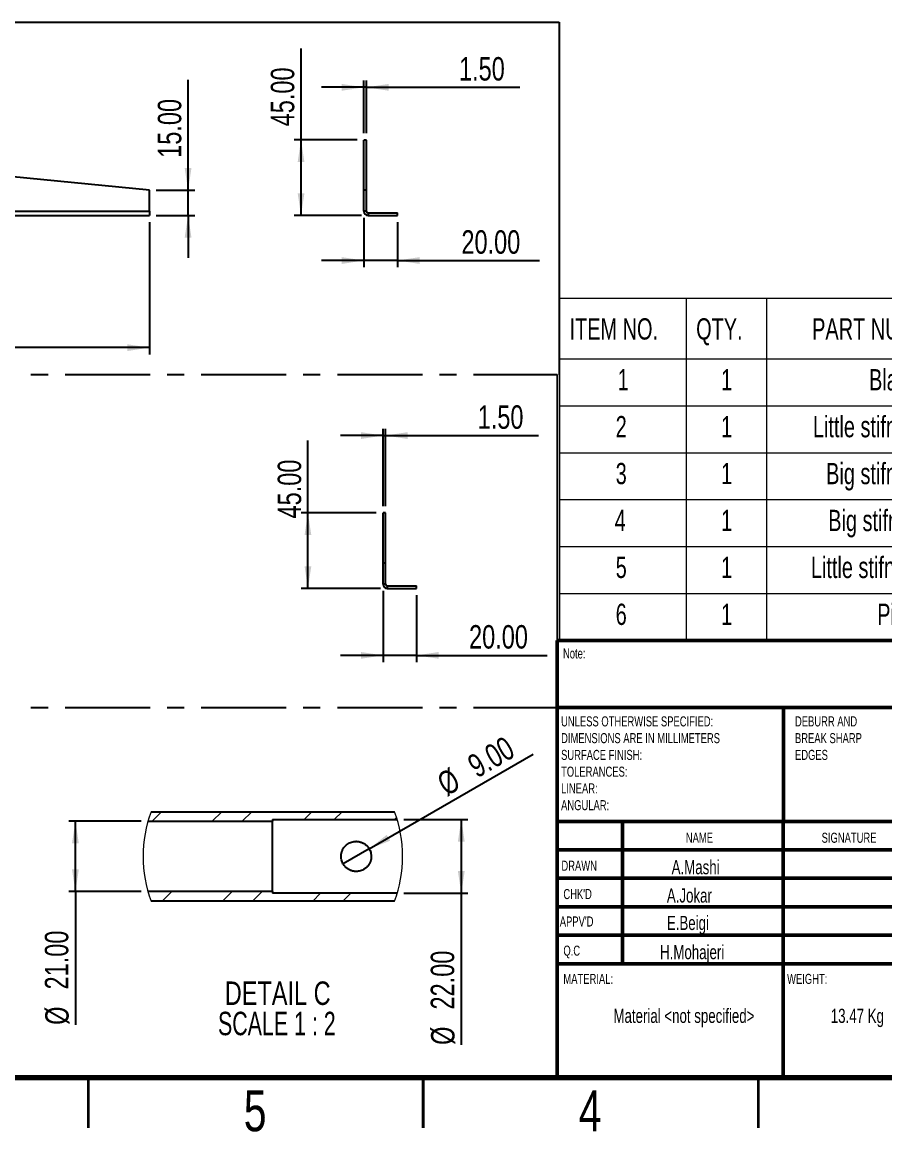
# Model space of a CAD drawing. Header units: millimetres. Extents: x 2 to 418, y 2 to 295.
# Drawn here: x 150.2 to 278.9, y 1.9 to 167.5 of the extents above; entities that cross this region are included whole.
import ezdxf

# ---------------------------------------------------------------- set-up
doc = ezdxf.new("R2010")
doc.units = ezdxf.units.MM
doc.linetypes.add('CENTERX2', pattern=[20.32, 12.7, -2.54, 2.54, -2.54])
doc.layers.add('RED_DIMENSION', color=1, linetype='Continuous')
doc.styles.add('SLDTEXTSTYLE0', font='TXT', dxfattribs={"width": 0.75})
doc.styles.add('SLDTEXTSTYLE1', font='TXT', dxfattribs={"width": 0.699738})
doc.styles.add('SLDTEXTSTYLE2', font='TXT', dxfattribs={"width": 0.7})
doc.styles.add('SLDTEXTSTYLE4', font='TXT', dxfattribs={"width": 0.681818})
doc.dimstyles.new('SLDDIMSTYLE13', dxfattribs={"dimtxt": 3.5, "dimasz": 3.302, "dimexe": 0, "dimexo": 0.0625, "dimgap": 0.875, "dimtad": 1, "dimlfac": 2, "dimrnd": 1e-09, "dimzin": 4, "dimdsep": 46, "dimtxsty": 'SLDTEXTSTYLE0', "dimblk1": 'NONE', "dimsah": 1, "dimcen": 0, "dimadec": 0, "dimazin": 1, "dimtfac": 1, "dimtmove": 0, "dimatfit": 3, "dimldrblk": 'NONE', "dimfxl": 0, "dimfrac": 2, "dimtolj": 1, "dimtzin": 12, "dimarcsym": 0})
doc.dimstyles.new('SLDDIMSTYLE14', dxfattribs={"dimtxt": 3.5, "dimasz": 3.302, "dimexe": 0, "dimexo": 0.0625, "dimgap": 0.875, "dimtad": 1, "dimlfac": 2, "dimrnd": 1e-09, "dimzin": 4, "dimdsep": 46, "dimtxsty": 'SLDTEXTSTYLE0', "dimsah": 1, "dimcen": 0.09, "dimadec": 0, "dimazin": 1, "dimtfac": 1, "dimtofl": 0, "dimtmove": 0, "dimatfit": 3, "dimfxl": 0, "dimfrac": 2, "dimtolj": 1, "dimtzin": 12, "dimarcsym": 0})
doc.dimstyles.new('SLDDIMSTYLE8', dxfattribs={"dimtxt": 3.5, "dimasz": 3.302, "dimexe": 0, "dimexo": 0.0625, "dimgap": 0.875, "dimtad": 1, "dimlfac": 4, "dimrnd": 1e-09, "dimzin": 4, "dimdsep": 46, "dimtxsty": 'SLDTEXTSTYLE0', "dimsah": 1, "dimcen": 0.09, "dimadec": 0, "dimazin": 1, "dimtfac": 1, "dimtmove": 0, "dimatfit": 0, "dimfxl": 0, "dimfrac": 2, "dimtolj": 1, "dimtzin": 12, "dimarcsym": 0})
doc.dimstyles.new('SLDDIMSTYLE9', dxfattribs={"dimtxt": 3.5, "dimasz": 3.302, "dimexe": 0, "dimexo": 0.0625, "dimgap": 0.875, "dimtad": 1, "dimlfac": 4, "dimrnd": 1e-09, "dimzin": 4, "dimdsep": 46, "dimtxsty": 'SLDTEXTSTYLE0', "dimsah": 1, "dimcen": 0.09, "dimadec": 0, "dimazin": 1, "dimtfac": 1, "dimtofl": 0, "dimtmove": 0, "dimatfit": 3, "dimfxl": 0, "dimfrac": 2, "dimtolj": 1, "dimtzin": 12, "dimarcsym": 0})

# ---------------------------------------------------------------- blocks, each defined once
blk = doc.blocks.new('SW_NOTE_0')
at = {"color": 0, "linetype": 'Continuous', "lineweight": 0, "char_height": 1.5, "attachment_point": 1, "style": 'SLDTEXTSTYLE2'}
for s, insert in [('UNLESS OTHERWISE SPECIFIED:', (0, 1.93)), ('DIMENSIONS ARE IN MILLIMETERS', (0, -0.57)), ('SURFACE FINISH:', (0, -3.07)), ('TOLERANCES:', (0, -5.57)), ('LINEAR:', (0, -8.07)), ('ANGULAR:', (0, -10.57))]:
    blk.add_mtext(s, dxfattribs=dict(at, insert=insert))
blk = doc.blocks.new('SW_NOTE_1')
at = {"color": 0, "linetype": 'Continuous', "lineweight": 0, "char_height": 1.5, "attachment_point": 1, "style": 'SLDTEXTSTYLE2'}
for s, insert in [('DEBURR AND', (0, 1.93)), ('BREAK SHARP', (0, -0.57)), ('EDGES', (0, -3.07))]:
    blk.add_mtext(s, dxfattribs=dict(at, insert=insert))
blk = doc.blocks.new('SW_TABLEANNOTATION_0')
at = {"color": 0, "linetype": 'Continuous', "lineweight": 0}
for p, q in [((0, 0), (0, -51)), ((178.35, 0), (0, 0)), ((18.89, 0), (18.89, -9)), ((30.88, 0), (30.88, -9)), ((71.56, 0), (71.56, -9)), ((102.01, 0), (102.01, -9)), ((139.54, 0), (139.54, -9)), ((158.06, 0), (158.06, -9)), ((178.35, -51), (178.35, 0)), ((0, -9), (178.35, -9)), ((18.89, -9), (18.89, -51)), ((30.88, -9), (30.88, -51)), ((71.56, -9), (71.56, -51)), ((102.01, -9), (102.01, -51)), ((139.54, -9), (139.54, -51)), ((158.06, -9), (158.06, -51)), ((0, -16), (178.35, -16)), ((0, -23), (178.35, -23)), ((0, -30), (178.35, -30)), ((0, -37), (178.35, -37)), ((0, -44), (178.35, -44)), ((0, -51), (178.35, -51))]:
    blk.add_line(p, q, dxfattribs=at)
at = {"color": 0, "linetype": 'Continuous', "lineweight": 0, "attachment_point": 1, "style": 'SLDTEXTSTYLE2'}
for s, insert, char_height in [('ITEM NO.', (1.49, -2.94), 3.175), ('QTY.', (20.39, -2.94), 3.175), ('PART NUMBER', (37.7, -2.94), 3.175), ('DWG No.', (78.19, -2.78), 3.5), ('Material', (112.98, -2.94), 3.175), ('Weight', (141.61, -2.78), 3.5), ('Standard', (158.56, -2.78), 3.5), ('1', (8.68, -10.52), 3.17), ('1', (24.12, -10.52), 3.17), ('Blade', (46.19, -10.52), 3.175), ('Alloy Steel (SS)', (106.3, -10.52), 3.175), ('10.35', (144.38, -10.52), 3.175), ('2', (8.38, -17.52), 3.17), ('1', (24.12, -17.52), 3.17), ('Little stifner 1', (37.81, -17.52), 3.175), ('Alloy Steel (SS)', (106.3, -17.52), 3.175), ('0.20', (145.14, -17.52), 3.175), ('3', (8.38, -24.52), 3.17), ('1', (24.12, -24.52), 3.17), ('Big stifner 2', (39.79, -24.52), 3.175), ('Alloy Steel (SS)', (106.3, -24.52), 3.175), ('0.34', (144.99, -24.52), 3.175), ('Big stifner 1', (40.1, -31.52), 3.175), ('Alloy Steel (SS)', (106.3, -31.52), 3.175), ('4', (8.23, -31.52), 3.17), ('1', (24.12, -31.52), 3.17), ('0.34', (144.99, -31.52), 3.175), ('5', (8.38, -38.52), 3.17), ('1', (24.12, -38.52), 3.17), ('Little stifner 2', (37.51, -38.52), 3.175), ('Alloy Steel (SS)', (106.3, -38.52), 3.175), ('0.20', (145.14, -38.52), 3.175), ('6', (8.38, -45.52), 3.17), ('1', (24.12, -45.52), 3.17), ('Pipe', (47.41, -45.52), 3.175), ('ASTM A36 Steel', (105.99, -45.52), 3.175), ('2.04', (144.99, -45.52), 3.175)]:
    blk.add_mtext(s, dxfattribs=dict(at, insert=insert, char_height=char_height))
blk = doc.blocks.new('_D_21')
at = {"layer": 'RED_DIMENSION'}
for p, q in [((16.4, 137.66), (16.4, 117.93)), ((169.15, 137.66), (169.15, 117.93)), ((169.15, 118.93), (16.4, 118.93))]:
    blk.add_line(p, q, dxfattribs=at)
for points in [[(16.4, 118.93), (19.7, 118.42), (19.7, 119.43)], [(169.15, 118.93), (165.85, 119.43), (165.85, 118.42)]]:
    blk.add_solid(points, dxfattribs=at)
at = {"layer": 'RED_DIMENSION', "insert": (105.46, 123.44), "char_height": 3.5, "attachment_point": 1, "style": 'SLDTEXTSTYLE0'}
blk.add_mtext('611.00', dxfattribs=at)
blk = doc.blocks.new('_D_25')
at = {"layer": 'RED_DIMENSION'}
for p, q in [((174.93, 142.41), (174.93, 158.88)), ((170.15, 142.41), (175.93, 142.41)), ((174.93, 138.66), (174.93, 142.41)), ((170.15, 138.66), (175.93, 138.66)), ((174.93, 138.66), (174.93, 132.31))]:
    blk.add_line(p, q, dxfattribs=at)
for points in [[(174.93, 142.41), (175.43, 145.71), (174.42, 145.71)], [(174.93, 138.66), (174.42, 135.36), (175.43, 135.36)]]:
    blk.add_solid(points, dxfattribs=at)
at = {"layer": 'RED_DIMENSION', "insert": (170.41, 147.25), "char_height": 3.5, "attachment_point": 1, "rotation": 90, "style": 'SLDTEXTSTYLE0'}
blk.add_mtext('15.00', dxfattribs=at)
blk = doc.blocks.new('_D_26')
at = {"layer": 'RED_DIMENSION'}
for p, q in [((204.02, 82.64), (204.02, 72.01)), ((209.02, 82.01), (209.02, 72.01)), ((204.02, 73.01), (197.67, 73.01)), ((209.02, 73.01), (204.02, 73.01)), ((209.02, 73.01), (228.5, 73.01))]:
    blk.add_line(p, q, dxfattribs=at)
for points in [[(204.02, 73.01), (200.72, 73.52), (200.72, 72.51)], [(209.02, 73.01), (212.32, 72.51), (212.32, 73.52)]]:
    blk.add_solid(points, dxfattribs=at)
at = {"layer": 'RED_DIMENSION', "insert": (216.86, 77.53), "char_height": 3.5, "attachment_point": 1, "style": 'SLDTEXTSTYLE0'}
blk.add_mtext('20.00', dxfattribs=at)
blk = doc.blocks.new('_D_27')
at = {"layer": 'RED_DIMENSION'}
for p, q in [((192.81, 94.26), (192.81, 105.07)), ((203.02, 94.26), (191.81, 94.26)), ((192.81, 83.01), (192.81, 94.26)), ((203.65, 83.01), (191.81, 83.01))]:
    blk.add_line(p, q, dxfattribs=at)
for points in [[(192.81, 94.26), (192.31, 90.96), (193.32, 90.96)], [(192.81, 83.01), (193.32, 86.32), (192.31, 86.32)]]:
    blk.add_solid(points, dxfattribs=at)
at = {"layer": 'RED_DIMENSION', "insert": (188.3, 93.44), "char_height": 3.5, "attachment_point": 1, "rotation": 90, "style": 'SLDTEXTSTYLE0'}
blk.add_mtext('45.00', dxfattribs=at)
blk = doc.blocks.new('_D_28')
at = {"layer": 'RED_DIMENSION'}
for p, q in [((204.02, 95.26), (204.02, 106.81)), ((204.4, 95.26), (204.4, 106.81)), ((204.02, 105.81), (197.67, 105.81)), ((204.02, 105.81), (204.4, 105.81)), ((204.4, 105.81), (227.2, 105.81))]:
    blk.add_line(p, q, dxfattribs=at)
for points in [[(204.02, 105.81), (200.72, 106.32), (200.72, 105.3)], [(204.4, 105.81), (207.7, 105.3), (207.7, 106.32)]]:
    blk.add_solid(points, dxfattribs=at)
at = {"layer": 'RED_DIMENSION', "insert": (218.15, 110.32), "char_height": 3.5, "attachment_point": 1, "style": 'SLDTEXTSTYLE0'}
blk.add_mtext('1.50', dxfattribs=at)
blk = doc.blocks.new('_D_29')
at = {"layer": 'RED_DIMENSION'}
for p, q in [((201.17, 138.28), (201.17, 130.93)), ((206.17, 137.66), (206.17, 130.93)), ((201.17, 131.93), (194.82, 131.93)), ((206.17, 131.93), (201.17, 131.93)), ((206.17, 131.93), (227.36, 131.93))]:
    blk.add_line(p, q, dxfattribs=at)
for points in [[(201.17, 131.93), (197.87, 132.43), (197.87, 131.42)], [(206.17, 131.93), (209.47, 131.42), (209.47, 132.43)]]:
    blk.add_solid(points, dxfattribs=at)
at = {"layer": 'RED_DIMENSION', "insert": (215.72, 136.44), "char_height": 3.5, "attachment_point": 1, "style": 'SLDTEXTSTYLE0'}
blk.add_mtext('20.00', dxfattribs=at)
blk = doc.blocks.new('_D_30')
at = {"layer": 'RED_DIMENSION'}
for p, q in [((191.78, 149.91), (191.78, 163.58)), ((200.17, 149.91), (190.78, 149.91)), ((191.78, 138.66), (191.78, 149.91)), ((200.8, 138.66), (190.78, 138.66))]:
    blk.add_line(p, q, dxfattribs=at)
for points in [[(191.78, 149.91), (191.28, 146.61), (192.29, 146.61)], [(191.78, 138.66), (192.29, 141.96), (191.28, 141.96)]]:
    blk.add_solid(points, dxfattribs=at)
at = {"layer": 'RED_DIMENSION', "insert": (187.27, 151.95), "char_height": 3.5, "attachment_point": 1, "rotation": 90, "style": 'SLDTEXTSTYLE0'}
blk.add_mtext('45.00', dxfattribs=at)
blk = doc.blocks.new('_D_31')
at = {"layer": 'RED_DIMENSION'}
for p, q in [((201.17, 157.77), (194.82, 157.77)), ((201.17, 150.91), (201.17, 158.77)), ((201.55, 157.77), (201.17, 157.77)), ((201.55, 150.91), (201.55, 158.77)), ((201.55, 157.77), (224.42, 157.77))]:
    blk.add_line(p, q, dxfattribs=at)
for points in [[(201.17, 157.77), (197.87, 158.27), (197.87, 157.26)], [(201.55, 157.77), (204.85, 157.26), (204.85, 158.27)]]:
    blk.add_solid(points, dxfattribs=at)
at = {"layer": 'RED_DIMENSION', "insert": (215.36, 162.28), "char_height": 3.5, "attachment_point": 1, "style": 'SLDTEXTSTYLE0'}
blk.add_mtext('1.50', dxfattribs=at)
blk = doc.blocks.new('SW_HATCH_0')
at = {"color": 0, "linetype": 'Continuous', "lineweight": 18}
for p, q in [((-10.53, 11.92), (-11.95, 10.5)), ((-1.55, 11.92), (-2.97, 10.5)), ((2.94, 11.92), (1.52, 10.5)), ((11.92, 11.92), (10.75, 10.75)), ((16.42, 11.92), (15.24, 10.75)), ((24.55, 11.08), (24.22, 10.75)), ((-8.98, 0), (-10.41, -1.42)), ((0, 0), (-1.42, -1.42)), ((4.49, 0), (3.07, -1.42)), ((13.22, -0.25), (12.05, -1.42)), ((17.71, -0.25), (16.54, -1.42))]:
    blk.add_line(p, q, dxfattribs=at)
blk = doc.blocks.new('_D_35')
at = {"layer": 'RED_DIMENSION'}
for p, q in [((167.93, 48.27), (157.11, 48.27)), ((158.11, 37.77), (158.11, 48.27)), ((167.93, 37.77), (157.11, 37.77)), ((158.11, 37.77), (158.11, 17.89))]:
    blk.add_line(p, q, dxfattribs=at)
for points in [[(158.11, 48.27), (157.6, 44.97), (158.62, 44.97)], [(158.11, 37.77), (158.62, 41.07), (157.6, 41.07)]]:
    blk.add_solid(points, dxfattribs=at)
at = {"layer": 'RED_DIMENSION', "char_height": 3.5, "attachment_point": 1, "rotation": 90, "style": 'SLDTEXTSTYLE0'}
for s, insert in [('21.00', (153.55, 23.17)), ('%%c', (153.6, 17.89))]:
    blk.add_mtext(s, dxfattribs=dict(at, insert=insert))
blk = doc.blocks.new('_D_36')
at = {"layer": 'RED_DIMENSION'}
for p, q in [((207.14, 48.52), (216.7, 48.52)), ((215.7, 48.52), (215.7, 37.52)), ((207.14, 37.52), (216.7, 37.52)), ((215.7, 37.52), (215.7, 14.9))]:
    blk.add_line(p, q, dxfattribs=at)
for points in [[(215.7, 48.52), (215.19, 45.22), (216.21, 45.22)], [(215.7, 37.52), (216.21, 40.82), (215.19, 40.82)]]:
    blk.add_solid(points, dxfattribs=at)
at = {"layer": 'RED_DIMENSION', "char_height": 3.5, "attachment_point": 1, "rotation": 90, "style": 'SLDTEXTSTYLE0'}
for s, insert in [('22.00', (211.14, 20.18)), ('%%c', (211.19, 14.9))]:
    blk.add_mtext(s, dxfattribs=dict(at, insert=insert))
blk = doc.blocks.new('_D_37')
at = {"layer": 'RED_DIMENSION'}
for q in [(226.41, 58.26), (198.07, 41.9)]:
    blk.add_line((201.96, 44.15), q, dxfattribs=at)
blk.add_solid([(201.96, 44.15), (205.08, 45.36), (204.57, 46.24)], dxfattribs=at)
at = {"layer": 'RED_DIMENSION', "char_height": 3.5, "attachment_point": 1, "rotation": 30, "style": 'SLDTEXTSTYLE0'}
for s, insert in [('9.00', (216.3, 57.67)), ('%%c', (211.75, 54.98))]:
    blk.add_mtext(s, dxfattribs=dict(at, insert=insert))
blk = doc.blocks.new('_NONE')
blk = doc.blocks.new('SW_NOTE_10')
at = {"layer": 'RED_DIMENSION', "color": 0, "char_height": 3.5, "attachment_point": 2}
for s, insert, style in [('DETAIL C', (9.68, 4.51), 'SLDTEXTSTYLE0'), ('SCALE 1 : 2', (9.55, -0.01), 'SLDTEXTSTYLE4')]:
    blk.add_mtext(s, dxfattribs=dict(at, insert=insert, style=style))

msp = doc.modelspace()

# ---------------------------------------------------------------- linework, layer by layer
at = {"color": 7, "linetype": 'Continuous', "lineweight": 25}
for p, q in [((169.14878, 142.40706), (92.39878, 149.90706)), ((201.54716, 149.90706), (201.17216, 149.90706)), ((201.17216, 142.40706), (201.17216, 149.90706)), ((201.54716, 142.40706), (201.54716, 149.90706)), ((169.14878, 139.28206), (169.14878, 142.40706)), ((201.54716, 142.40706), (201.17216, 142.40706)), ((201.17216, 139.28206), (201.17216, 142.40706)), ((201.54716, 139.28206), (201.54716, 142.40706)), ((83.33628, 139.28206), (169.14878, 139.28206)), ((169.14878, 139.28206), (169.14878, 138.65706)), ((201.54716, 139.28206), (201.17216, 139.28206)), ((83.33628, 138.65706), (169.14878, 138.65706)), ((201.79716, 139.03206), (201.79716, 138.65706)), ((201.79716, 139.03206), (206.17216, 139.03206)), ((201.79716, 138.65706), (206.17216, 138.65706)), ((206.17216, 138.65706), (206.17216, 139.03206)), ((204.39787, 94.26436), (204.02287, 94.26436)), ((204.02287, 86.76436), (204.02287, 94.26436)), ((204.39787, 86.76436), (204.39787, 94.26436)), ((204.02287, 83.63936), (204.02287, 86.76436)), ((204.39787, 86.76436), (204.02287, 86.76436)), ((204.39787, 83.63936), (204.39787, 86.76436)), ((204.39787, 83.63936), (204.02287, 83.63936)), ((204.64787, 83.38936), (204.64787, 83.01436)), ((204.64787, 83.38936), (209.02287, 83.38936)), ((204.64787, 83.01436), (209.02287, 83.01436)), ((209.02287, 83.01436), (209.02287, 83.38936)), ((169.39208, 49.69518), (205.74903, 49.69518)), ((168.93054, 48.27018), (187.51535, 48.27018)), ((187.51535, 48.52018), (206.13834, 48.52018)), ((187.51535, 48.52018), (187.51535, 48.27018)), ((187.51535, 37.77018), (187.51535, 48.27018)), ((187.51535, 37.77018), (168.93054, 37.77018)), ((187.51535, 37.77018), (187.51535, 37.52018)), ((206.13834, 37.52018), (187.51535, 37.52018)), ((205.74903, 36.34518), (169.39208, 36.34518))]:
    msp.add_line(p, q, dxfattribs=at)
at = {"color": 7, "linetype": 'Continuous', "lineweight": 50}
for p, q in [((230, 65.25), (230, 75.25)), ((230, 75.25), (410, 75.25)), ((230, 65.25), (410, 65.25)), ((230, 65.25), (230, 10)), ((263.8, 48.25), (263.8, 65.25)), ((410, 48.25), (230, 48.25)), ((239.74759, 48.25), (239.74759, 27)), ((263.75045, 48.25), (263.75045, 10)), ((305.46393, 44), (230, 44)), ((305.46393, 39.75), (230, 39.75)), ((305.46393, 35.5), (230, 35.5)), ((305.46393, 31.25), (230, 31.25)), ((284.6, 27), (230, 27))]:
    msp.add_line(p, q, dxfattribs=at)
at = {"color": 7, "linetype": 'Continuous', "lineweight": 70}
msp.add_line((410, 10), (10, 10), dxfattribs=at)
at = {"color": 7, "linetype": 'Continuous', "lineweight": 35}
for p, q in [((160, 10), (160, 2.5)), ((210, 2.5), (210, 10)), ((210, 10), (210, 2.5)), ((260, 10), (260, 2.5))]:
    msp.add_line(p, q, dxfattribs=at)
at = {"color": 7, "linetype": 'Continuous', "lineweight": 25}
for centre, radius in [((201.79716, 139.28206), 0.625), ((201.79716, 139.28206), 0.25), ((204.64787, 83.63936), 0.625), ((204.64787, 83.63936), 0.25)]:
    msp.add_arc(centre, radius, 180, 270, dxfattribs=at)
at = {"color": 7, "linetype": 'Continuous', "lineweight": 18}
for centre, radius, start, end in [((187.57059, 43.02018), 19.36528, 159.8371819, 200.1628181), ((187.57083, 43.02026), 19.36496, 359.9997859, 20.1629352), ((187.57042, 43.02018), 19.36538, 339.8372842, 359.9999947)]:
    msp.add_arc(centre, radius, start, end, dxfattribs=at)
at = {"color": 7, "linetype": 'Continuous', "lineweight": 25}
msp.add_open_spline([(202.26255, 42.90716), (202.26384, 42.94483), (202.27023, 43.13201), (202.24084, 43.41167), (202.14835, 43.75943), (202.04276, 44.00862), (201.92455, 44.21525), (201.82263, 44.36447), (201.70804, 44.50631), (201.58099, 44.63969), (201.44203, 44.76337), (201.29149, 44.8765), (201.12999, 44.97784), (200.95754, 45.06655), (200.77499, 45.14119), (200.58904, 45.19867), (200.40257, 45.23921), (200.21705, 45.26376), (200.02749, 45.27285), (199.78496, 45.26389), (199.49158, 45.21761), (199.15925, 45.1107), (198.84544, 44.9528), (198.60437, 44.77989), (198.42588, 44.61632), (198.29827, 44.47826), (198.18123, 44.32807), (198.07692, 44.16783), (197.98612, 43.99851), (197.90951, 43.82043), (197.84744, 43.63327), (197.80304, 43.4448), (197.77548, 43.258), (197.76351, 43.07459), (197.7666, 42.88855), (197.79068, 42.64904), (197.85523, 42.35894), (197.99504, 42.00338), (198.18209, 41.69912), (198.3779, 41.47142), (198.53412, 41.32308), (198.68174, 41.20467), (198.84098, 41.09777), (199.00896, 41.00474), (199.18461, 40.92625), (199.3674, 40.86255), (199.55837, 40.81409), (199.83761, 40.76895), (200.14862, 40.76414), (200.5015, 40.81605), (200.81112, 40.90619), (201.07391, 41.02874), (201.27359, 41.15205), (201.41854, 41.25821), (201.5556, 41.37666), (201.68498, 41.50809), (201.80536, 41.65251), (201.91559, 41.81015), (202.01331, 41.97928), (202.0955, 42.15524), (202.16175, 42.33618), (202.21176, 42.52058), (202.24776, 42.71162), (202.25759, 42.84157), (202.26255, 42.90716)], degree=3, knots=[0, 0, 0, 0, 0.00800175, 0.039767795, 0.059177668, 0.084293898, 0.096945847, 0.109684643, 0.122619554, 0.135622682, 0.148754622, 0.162073923, 0.17556059, 0.189190446, 0.203201206, 0.217384124, 0.230461155, 0.243674379, 0.257075702, 0.270707177, 0.295154016, 0.319872816, 0.344540465, 0.369454234, 0.382585721, 0.395899503, 0.409323343, 0.422970761, 0.436446417, 0.450070496, 0.464082712, 0.478263744, 0.491127792, 0.504134203, 0.517247407, 0.530587994, 0.55519766, 0.580075494, 0.611412524, 0.630491814, 0.643703183, 0.657104097, 0.670625706, 0.684379067, 0.697825607, 0.711429079, 0.725430957, 0.739601425, 0.771435306, 0.790956061, 0.815184389, 0.839632123, 0.852264331, 0.864972793, 0.877740077, 0.890687932, 0.904090091, 0.917613801, 0.931481857, 0.945512723, 0.958798911, 0.972344943, 0.986042608, 1, 1, 1, 1], dxfattribs=at)
at = {"layer": 'RED_DIMENSION'}
for p, q in [((14.3218, 167.48583), (230.28406, 167.48583)), ((230.28406, 167.48583), (230.28406, 114.93886)), ((230, 114.93886), (230, 65.25)), ((230, 65.25), (230, 10)), ((14.3218, 10), (230, 10))]:
    msp.add_line(p, q, dxfattribs=at)
at = {"layer": 'RED_DIMENSION', "linetype": 'CENTERX2'}
for p, q in [((14.3218, 114.93886), (230, 114.93886)), ((14.3218, 65.25), (230, 65.25))]:
    msp.add_line(p, q, dxfattribs=at)

# ---------------------------------------------------------------- block references
at = {"color": 7, "linetype": 'Continuous', "lineweight": 0}
for name, p in [('SW_TABLEANNOTATION_0', (230.36461, 126.25)), ('SW_NOTE_0', (230.59367, 61.98737)), ('SW_NOTE_1', (265.50192, 61.98737))]:
    msp.add_blockref(name, p, dxfattribs=at)
at = {"color": 1, "linetype": 'Continuous', "lineweight": 18}
msp.add_blockref('SW_HATCH_0', (181.49188, 37.77018), dxfattribs=at)
at = {"layer": 'RED_DIMENSION'}
msp.add_blockref('SW_NOTE_10', (178.62106, 19.85171), dxfattribs=at)

# ---------------------------------------------------------------- texts
at = {"color": 7, "linetype": 'Continuous', "lineweight": 0}
for s, insert, char_height, attachment_point, style in [('Note:', (230.87815, 74.05506), 1.5, 1, 'SLDTEXTSTYLE2'), ('NAME', (249.21171, 46.55572), 1.5, 1, 'SLDTEXTSTYLE2'), ('SIGNATURE', (269.47889, 46.55572), 1.5, 1, 'SLDTEXTSTYLE2'), ('DRAWN', (230.64336, 42.37875), 1.5, 1, 'SLDTEXTSTYLE1'), ('A.Mashi', (247.09531, 42.47273), 2.116667, 1, 'SLDTEXTSTYLE2'), ("CHK'D", (230.93922, 38.15582), 1.5, 1, 'SLDTEXTSTYLE2'), ('A.Jokar', (246.38387, 38.2498), 2.116667, 1, 'SLDTEXTSTYLE2'), ("APPV'D", (230.40172, 34.05983), 1.5, 1, 'SLDTEXTSTYLE2'), ('E.Beigi', (246.38387, 34.15382), 2.116667, 1, 'SLDTEXTSTYLE2'), ('H.Mohajeri', (245.36866, 29.80374), 2.116667, 1, 'SLDTEXTSTYLE2'), ('Q.C', (230.93922, 29.70975), 1.5, 1, 'SLDTEXTSTYLE2'), ('MATERIAL:', (230.93922, 25.49863), 1.5, 1, 'SLDTEXTSTYLE2'), ('WEIGHT:', (264.32537, 25.49815), 1.5, 1, 'SLDTEXTSTYLE2'), ('Material <not specified>', (248.93155, 20.29277), 2.1166667, 2, 'SLDTEXTSTYLE2'), ('13.47 Kg', (270.84773, 20.29277), 2.116667, 1, 'SLDTEXTSTYLE2'), ('5', (184.93862, 8.11369), 6.096, 2, 'SLDTEXTSTYLE0'), ('4', (234.93862, 8.11369), 6.096, 2, 'SLDTEXTSTYLE0')]:
    msp.add_mtext(s, dxfattribs=dict(at, insert=insert, char_height=char_height, attachment_point=attachment_point, style=style))

# ---------------------------------------------------------------- dimensions: what is measured, and where the dimension line sits
at = {"layer": 'RED_DIMENSION'}
for base, p1, p2, angle, dimstyle, picture, middle in [((191.78371, 149.90706), (201.79716, 138.65706), (201.17216, 149.90706), 90, 'SLDDIMSTYLE9', '_D_30', (191.78371, 157.76525)), ((174.92664, 142.40706), (169.14878, 138.65706), (169.14878, 142.40706), 90, 'SLDDIMSTYLE8', '_D_25', (174.92664, 153.06415)), ((16.39878, 118.9267), (169.14878, 138.65706), (16.39878, 138.65706), 0, 'SLDDIMSTYLE9', '_D_21', (112.56987, 118.9267)), ((192.81364, 94.26436), (204.64787, 83.01436), (204.02287, 94.26436), 90, 'SLDDIMSTYLE9', '_D_27', (192.81364, 99.25542))]:
    dim = msp.add_linear_dim(base=base, p1=p1, p2=p2, angle=angle, dimstyle=dimstyle, dxfattribs=at)
    dim.commit()
    dim.dimension.update_dxf_attribs({"geometry": picture, "text_midpoint": middle, "dimtype": 160})
for base, p1, p2, picture, middle in [((201.17216, 157.76525), (201.54716, 149.90706), (201.17216, 149.90706), '_D_31', (219.88938, 157.76525)), ((201.17216, 131.92553), (206.17216, 138.65706), (201.17216, 139.28206), '_D_29', (221.54276, 131.92553)), ((204.39787, 105.81149), (204.02287, 94.26436), (204.39787, 94.26436), '_D_28', (222.67726, 105.81149)), ((204.02287, 73.01436), (209.02287, 83.01436), (204.02287, 83.63936), '_D_26', (222.67726, 73.01436))]:
    dim = msp.add_linear_dim(base=base, p1=p1, p2=p2, dimstyle='SLDDIMSTYLE8', dxfattribs=at)
    dim.commit()
    dim.dimension.update_dxf_attribs({"geometry": picture, "text_midpoint": middle, "dimtype": 160})
dim = msp.add_diameter_dim_2p(p1=(198.06681, 41.89518), p2=(201.96392, 44.14518), dimstyle='SLDDIMSTYLE13', dxfattribs=at)
dim.commit()
dim.dimension.update_dxf_attribs({"geometry": '_D_37', "text_midpoint": (220.34653, 54.75839), "dimtype": 163})
for base, p1, p2, picture, middle in [((158.11028, 48.27018), (168.93054, 37.77018), (168.93054, 48.27018), '_D_35', (158.11028, 26.34518)), ((215.702, 37.52018), (206.13834, 48.52018), (206.13834, 37.52018), '_D_36', (215.702, 23.36127))]:
    dim = msp.add_linear_dim(base=base, p1=p1, p2=p2, angle=90, text='%%c<>', dimstyle='SLDDIMSTYLE14', dxfattribs=at)
    dim.commit()
    dim.dimension.update_dxf_attribs({"geometry": picture, "text_midpoint": middle, "dimtype": 160})

doc.saveas('drawing.dxf')
